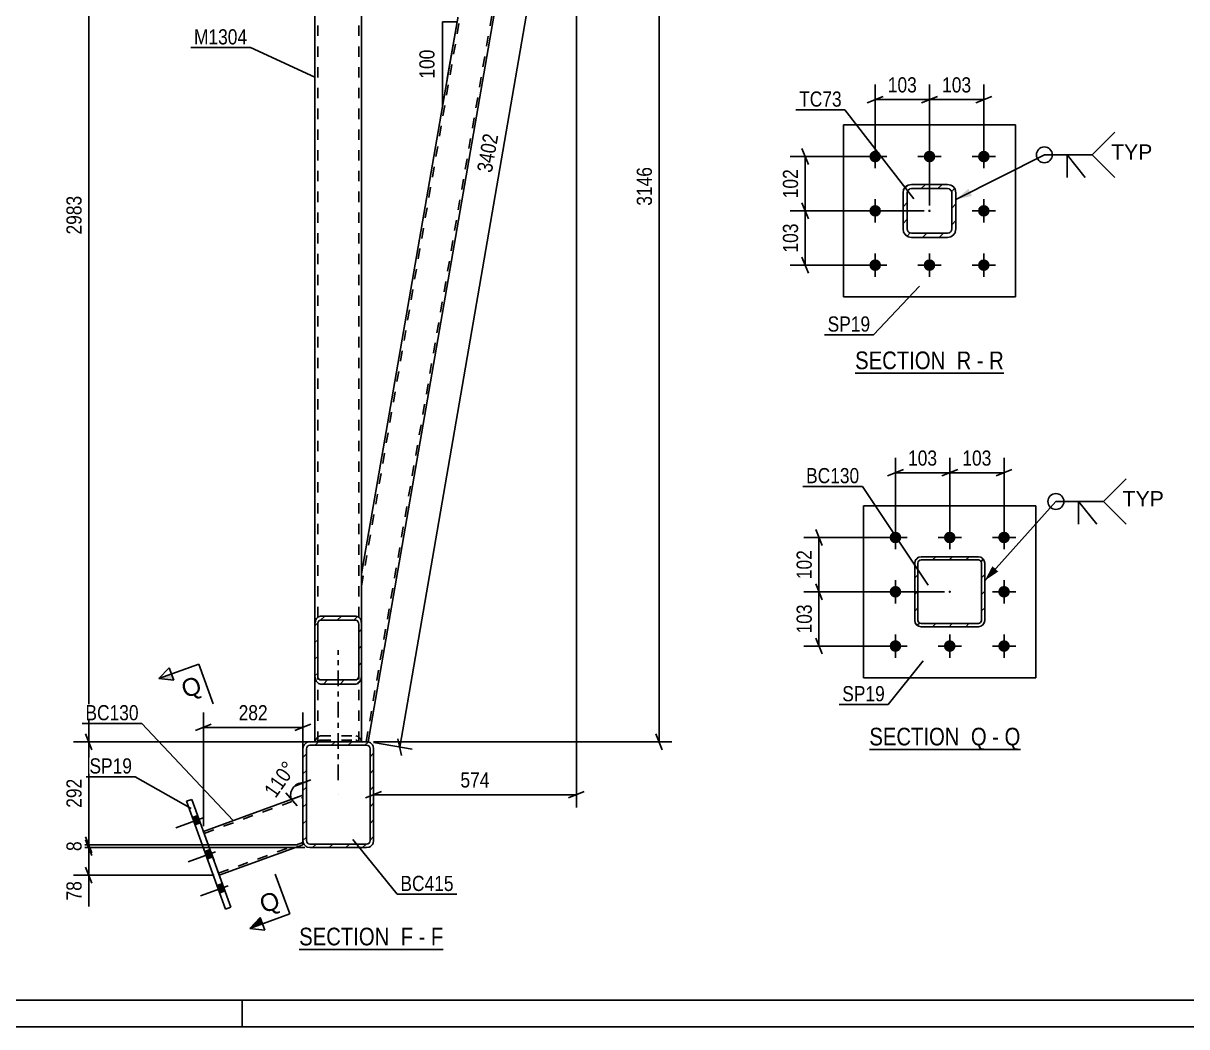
# Model space of a CAD drawing. Header units: millimetres. Extents: x -174 to 1015, y -641 to 200.
# Drawn here: x 134.1 to 353.7, y -640.9 to -451.4 of the extents above; entities that cross this region are included whole.
import ezdxf

# ---------------------------------------------------------------- set-up
doc = ezdxf.new("R2010")
doc.units = ezdxf.units.MM
doc.linetypes.add('DXK_LINE_DOT2', pattern=[3.9198, 1.9599, -1.9599])
doc.linetypes.add('DXK_LINE_DOT3', pattern=[5.9187, 2.979, -0.9799, 0.9799, -0.9799])
doc.styles.add('Arial', font='ARIAL.TTF', dxfattribs={"height": 0.2})
doc.styles.add('Arial Narrow', font='ARIALN.TTF', dxfattribs={"height": 0.2})

# ---------------------------------------------------------------- blocks, each defined once
blk = doc.blocks.new('Unknown-814735029-1163')
at = {"color": 5, "linetype": 'Continuous'}
for p, q in [((-168.61, -635.88), (1010.39, -635.88)), ((175.39, -640.88), (175.39, -635.88)), ((-173.61, -640.88), (1015.39, -640.88))]:
    blk.add_line(p, q, dxfattribs=at)
blk = doc.blocks.new('Unknown-814735029-25 - 27645')
at = {"color": 6, "linetype": 'Continuous'}
blk.add_line((186.17, -626.27), (213.38, -626.27), dxfattribs=at)
at = {"color": 0, "linetype": 'Continuous'}
blk.add_wipeout([(204.28, -625.52), (204.28, -622.02), (186.17, -622.02), (186.17, -625.52)], dxfattribs=at)
at = {"color": 7, "linetype": 'Continuous', "style": 'Arial Narrow'}
blk.add_text('SECTION ', height=3.34, dxfattribs=at).set_placement((186.17, -625.52))
at = {"color": 0, "linetype": 'Continuous'}
blk.add_wipeout([(207.67, -625.52), (207.67, -622.02), (205.33, -622.02), (205.33, -625.52)], dxfattribs=at)
at = {"color": 7, "linetype": 'Continuous', "style": 'Arial Narrow'}
blk.add_text('F', height=3.34, dxfattribs=at).set_placement((205.33, -625.52))
at = {"color": 0, "linetype": 'Continuous'}
blk.add_wipeout([(209.99, -625.52), (209.99, -622.02), (208.72, -622.02), (208.72, -625.52)], dxfattribs=at)
at = {"color": 7, "linetype": 'Continuous', "style": 'Arial Narrow'}
blk.add_text('-', height=3.34, dxfattribs=at).set_placement((208.72, -625.52))
at = {"color": 0, "linetype": 'Continuous'}
blk.add_wipeout([(213.38, -625.52), (213.38, -622.02), (211.04, -622.02), (211.04, -625.52)], dxfattribs=at)
at = {"color": 7, "linetype": 'Continuous', "style": 'Arial Narrow'}
blk.add_text('F', height=3.34, dxfattribs=at).set_placement((211.04, -625.52))
blk = doc.blocks.new('Unknown-814735029-26 - 28865')
at = {"color": 6, "linetype": 'Continuous'}
blk.add_line((293.81, -588.51), (322.31, -588.51), dxfattribs=at)
at = {"color": 0, "linetype": 'Continuous'}
blk.add_wipeout([(311.92, -587.76), (311.92, -584.26), (293.81, -584.26), (293.81, -587.76)], dxfattribs=at)
at = {"color": 7, "linetype": 'Continuous', "style": 'Arial Narrow'}
blk.add_text('SECTION ', height=3.34, dxfattribs=at).set_placement((293.81, -587.76))
at = {"color": 0, "linetype": 'Continuous'}
blk.add_wipeout([(315.95, -587.76), (315.95, -584.26), (312.97, -584.26), (312.97, -587.76)], dxfattribs=at)
at = {"color": 7, "linetype": 'Continuous', "style": 'Arial Narrow'}
blk.add_text('Q', height=3.34, dxfattribs=at).set_placement((312.97, -587.76))
at = {"color": 0, "linetype": 'Continuous'}
blk.add_wipeout([(318.28, -587.76), (318.28, -584.26), (317, -584.26), (317, -587.76)], dxfattribs=at)
at = {"color": 7, "linetype": 'Continuous', "style": 'Arial Narrow'}
blk.add_text('-', height=3.34, dxfattribs=at).set_placement((317, -587.76))
at = {"color": 0, "linetype": 'Continuous'}
blk.add_wipeout([(322.31, -587.76), (322.31, -584.26), (319.33, -584.26), (319.33, -587.76)], dxfattribs=at)
at = {"color": 7, "linetype": 'Continuous', "style": 'Arial Narrow'}
blk.add_text('Q', height=3.34, dxfattribs=at).set_placement((319.33, -587.76))
blk = doc.blocks.new('Unknown-814735029-27 - 29122')
at = {"color": 6, "linetype": 'Continuous'}
blk.add_line((291.12, -517.46), (319.19, -517.46), dxfattribs=at)
at = {"color": 0, "linetype": 'Continuous'}
blk.add_wipeout([(309.23, -516.71), (309.23, -513.21), (291.12, -513.21), (291.12, -516.71)], dxfattribs=at)
at = {"color": 7, "linetype": 'Continuous', "style": 'Arial Narrow'}
blk.add_text('SECTION ', height=3.34, dxfattribs=at).set_placement((291.12, -516.71))
at = {"color": 0, "linetype": 'Continuous'}
blk.add_wipeout([(313.05, -516.71), (313.05, -513.21), (310.28, -513.21), (310.28, -516.71)], dxfattribs=at)
at = {"color": 7, "linetype": 'Continuous', "style": 'Arial Narrow'}
blk.add_text('R', height=3.34, dxfattribs=at).set_placement((310.28, -516.71))
at = {"color": 0, "linetype": 'Continuous'}
blk.add_wipeout([(315.37, -516.71), (315.37, -513.21), (314.1, -513.21), (314.1, -516.71)], dxfattribs=at)
at = {"color": 7, "linetype": 'Continuous', "style": 'Arial Narrow'}
blk.add_text('-', height=3.34, dxfattribs=at).set_placement((314.1, -516.71))
at = {"color": 0, "linetype": 'Continuous'}
blk.add_wipeout([(319.19, -516.71), (319.19, -513.21), (316.42, -513.21), (316.42, -516.71)], dxfattribs=at)
at = {"color": 7, "linetype": 'Continuous', "style": 'Arial Narrow'}
blk.add_text('R', height=3.34, dxfattribs=at).set_placement((316.42, -516.71))
blk = doc.blocks.new('Part-814735029-27666 - 27645')
at = {"color": 7, "linetype": 'DXK_LINE_DOT2'}
for p, q in [((189.68, -587.06), (189.68, -394.39)), ((197.41, -587.06), (197.41, -394.39)), ((189.14, -587.06), (189.14, -564.89)), ((197.94, -587.06), (197.94, -564.89)), ((189.14, -587.06), (197.94, -587.06))]:
    blk.add_line(p, q, dxfattribs=at)
at = {"color": 2, "linetype": 'Continuous'}
for p, q in [((189.14, -564.89), (189.14, -416.56)), ((197.94, -564.89), (197.94, -416.56))]:
    blk.add_line(p, q, dxfattribs=at)
blk = doc.blocks.new('Part-814735029-27650 - 27645')
at = {"linetype": 'Continuous'}
h = blk.add_hatch(dxfattribs=at)
h.set_pattern_fill('', scale=0.7, style=0, pattern_type=0)
h.set_pattern_definition([(45, (189.1444, -574.6175), (-1.57154, 1.57154), [])])
h.paths.add_polyline_path([(189.14, -564.89), (189.14, -574.62), (189.23, -575.21), (189.46, -575.72), (189.8, -576.06), (190.21, -576.17), (196.88, -576.17), (197.29, -576.06), (197.63, -575.72), (197.86, -575.21), (197.94, -574.62), (197.94, -564.89), (197.86, -564.29), (197.63, -563.79), (197.29, -563.45), (196.88, -563.33), (190.21, -563.33), (189.8, -563.45), (189.46, -563.79), (189.23, -564.29)])
h.paths.add_polyline_path([(189.83, -564.34), (190.01, -564.17), (190.21, -564.11), (196.88, -564.11), (197.08, -564.17), (197.25, -564.34), (197.37, -564.59), (197.41, -564.89), (197.41, -574.62), (197.37, -574.92), (197.25, -575.17), (197.08, -575.34), (196.88, -575.4), (190.21, -575.4), (190.01, -575.34), (189.83, -575.17), (189.72, -574.92), (189.68, -574.62), (189.68, -564.89), (189.72, -564.59)])
at = {"color": 2, "linetype": 'Continuous'}
for p, q in [((189.23, -564.29), (189.14, -564.89)), ((190.21, -563.33), (189.8, -563.45)), ((190.01, -564.17), (190.21, -564.11)), ((190.21, -563.33), (196.88, -563.33)), ((190.21, -564.11), (196.88, -564.11)), ((197.29, -563.45), (196.88, -563.33)), ((196.88, -564.11), (197.08, -564.17)), ((197.94, -564.89), (197.86, -564.29)), ((189.14, -574.62), (189.14, -564.89)), ((189.68, -564.89), (189.72, -564.59)), ((189.68, -574.62), (189.68, -564.89)), ((197.37, -564.59), (197.41, -564.89)), ((197.41, -574.62), (197.41, -564.89)), ((197.94, -574.62), (197.94, -564.89)), ((189.14, -587.06), (189.14, -574.62)), ((189.14, -574.62), (189.23, -575.21)), ((189.72, -574.92), (189.68, -574.62)), ((190.21, -575.4), (190.01, -575.34)), ((190.21, -575.4), (196.88, -575.4)), ((197.08, -575.34), (196.88, -575.4)), ((197.41, -574.62), (197.37, -574.92)), ((197.86, -575.21), (197.94, -574.62)), ((197.94, -587.06), (197.94, -574.62)), ((189.8, -576.06), (190.21, -576.17)), ((190.21, -576.17), (196.88, -576.17)), ((196.88, -576.17), (197.29, -576.06))]:
    blk.add_line(p, q, dxfattribs=at)
at = {"color": 7, "linetype": 'DXK_LINE_DOT2'}
for p, q in [((189.14, -574.62), (189.14, -564.89)), ((189.68, -587.06), (189.68, -564.89)), ((197.41, -587.06), (197.41, -564.89)), ((197.94, -574.62), (197.94, -564.89)), ((189.8, -586.08), (190.21, -585.96)), ((190.21, -585.96), (196.88, -585.96)), ((196.88, -585.96), (197.29, -586.08)), ((189.14, -587.06), (197.94, -587.06)), ((189.21, -587.06), (189.23, -586.92)), ((189.83, -586.96), (189.79, -587.06)), ((190.01, -586.79), (189.83, -586.96)), ((190.21, -586.74), (190.01, -586.79)), ((190.21, -586.74), (196.88, -586.74)), ((197.08, -586.79), (196.88, -586.74)), ((197.25, -586.96), (197.08, -586.79)), ((197.3, -587.06), (197.25, -586.96)), ((197.86, -586.92), (197.88, -587.06))]:
    blk.add_line(p, q, dxfattribs=at)
at = {"color": 7, "linetype": 'DXK_LINE_DOT3'}
blk.add_line((193.54, -594.34), (193.54, -569.75), dxfattribs=at)
at = {"color": 2, "linetype": 'Continuous'}
for centre, radius, start, end in [((190.61, -564.62), 1.42, 124.4664, 166.7051), ((190.41, -564.75), 0.709, 124.4664, 166.7051), ((196.68, -564.75), 0.709, 13.2949, 55.5336), ((196.48, -564.62), 1.42, 13.2949, 55.5336), ((190.61, -574.89), 1.42, 193.2949, 235.5336), ((190.41, -574.75), 0.709, 193.2949, 235.5336), ((196.68, -574.75), 0.709, 304.4664, 346.7051), ((196.48, -574.89), 1.42, 304.4664, 346.7051)]:
    blk.add_arc(centre, radius, start, end, dxfattribs=at)
at = {"color": 7, "linetype": 'DXK_LINE_DOT2'}
for centre, start, end in [((190.61, -587.24), 124.4664, 166.7051), ((196.48, -587.24), 13.2949, 55.5336)]:
    blk.add_arc(centre, 1.42, start, end, dxfattribs=at)
blk = doc.blocks.new('Part-814735029-27678 - 27645')
at = {"color": 7, "linetype": 'DXK_LINE_DOT2'}
for p, q in [((189.14, -587.06), (189.14, -567.02)), ((189.68, -587.06), (189.68, -567.02)), ((197.41, -587.06), (197.41, -567.02)), ((197.94, -587.06), (197.94, -567.02)), ((190.01, -586.02), (189.8, -586.08)), ((190.21, -585.96), (190.01, -586.02)), ((190.21, -585.96), (196.88, -585.96)), ((197.29, -586.08), (196.88, -585.96)), ((189.14, -587.06), (197.94, -587.06)), ((189.23, -586.92), (189.21, -587.06)), ((189.79, -587.06), (189.83, -586.96)), ((189.83, -586.96), (190.01, -586.79)), ((190.01, -586.79), (190.21, -586.74)), ((190.21, -586.74), (196.88, -586.74)), ((196.88, -586.74), (197.08, -586.79)), ((197.08, -586.79), (197.25, -586.96)), ((197.25, -586.96), (197.3, -587.06)), ((197.88, -587.06), (197.86, -586.92))]:
    blk.add_line(p, q, dxfattribs=at)
for centre, start, end in [((190.61, -587.24), 124.4664, 166.7051), ((196.48, -587.24), 13.2949, 55.5336)]:
    blk.add_arc(centre, 1.42, start, end, dxfattribs=at)
blk = doc.blocks.new('Part-814735029-27670 - 27645')
at = {"color": 2, "linetype": 'Continuous'}
for p, q in [((168.08, -603.99), (186.88, -597.15)), ((186.88, -606.52), (186.88, -605.73)), ((171.09, -612.26), (186.88, -606.52))]:
    blk.add_line(p, q, dxfattribs=at)
at = {"color": 7, "linetype": 'DXK_LINE_DOT2'}
for p, q in [((186.88, -597.22), (186.88, -597.15)), ((186.88, -605.73), (186.88, -597.15)), ((168.22, -604.37), (186.88, -597.58)), ((168.08, -603.99), (171.09, -612.26)), ((170.96, -611.89), (186.88, -606.09))]:
    blk.add_line(p, q, dxfattribs=at)
blk = doc.blocks.new('Part-814735029-27691 - 27645')
at = {"color": 2, "linetype": 'Continuous'}
for p, q in [((164.88, -598.31), (165.88, -597.95)), ((164.88, -598.31), (172.29, -618.67)), ((173.29, -618.31), (165.88, -597.95)), ((172.29, -618.67), (173.29, -618.31))]:
    blk.add_line(p, q, dxfattribs=at)
blk = doc.blocks.new('Part-814735029-27695 - 27645')
at = {"linetype": 'Continuous'}
h = blk.add_hatch(dxfattribs=at)
h.set_pattern_fill('', scale=0.7, style=0, pattern_type=0)
h.set_pattern_definition([(45, (186.8778, -605.725), (-1.57154, 1.57154), [])])
h.paths.add_polyline_path([(186.88, -588.39), (186.88, -605.73), (186.98, -606.24), (187.27, -606.67), (187.7, -606.96), (188.21, -607.06), (198.88, -607.06), (199.39, -606.96), (199.82, -606.67), (200.11, -606.24), (200.21, -605.73), (200.21, -588.39), (200.11, -587.88), (199.82, -587.45), (199.39, -587.16), (198.88, -587.06), (188.21, -587.06), (187.7, -587.16), (187.27, -587.45), (186.98, -587.88)])
h.paths.add_polyline_path([(187.74, -587.92), (187.96, -587.78), (188.21, -587.73), (198.88, -587.73), (199.13, -587.78), (199.35, -587.92), (199.49, -588.14), (199.54, -588.39), (199.54, -605.73), (199.49, -605.98), (199.35, -606.2), (199.13, -606.34), (198.88, -606.39), (188.21, -606.39), (187.96, -606.34), (187.74, -606.2), (187.6, -605.98), (187.54, -605.73), (187.54, -588.39), (187.6, -588.14)])
at = {"color": 2, "linetype": 'Continuous'}
for p, q in [((186.98, -587.88), (186.88, -588.39)), ((186.88, -605.73), (186.88, -588.39)), ((187.54, -588.39), (187.6, -588.14)), ((187.54, -605.73), (187.54, -588.39)), ((188.21, -587.06), (187.7, -587.16)), ((187.96, -587.78), (188.21, -587.73)), ((188.21, -587.06), (198.88, -587.06)), ((188.21, -587.73), (198.88, -587.73)), ((199.39, -587.16), (198.88, -587.06)), ((198.88, -587.73), (199.13, -587.78)), ((199.49, -588.14), (199.54, -588.39)), ((199.54, -605.73), (199.54, -588.39)), ((200.21, -588.39), (200.11, -587.88)), ((200.21, -605.73), (200.21, -588.39)), ((186.88, -605.73), (186.98, -606.24)), ((187.6, -605.98), (187.54, -605.73)), ((199.54, -605.73), (199.49, -605.98)), ((200.11, -606.24), (200.21, -605.73)), ((187.7, -606.96), (188.21, -607.06)), ((188.21, -606.39), (187.96, -606.34)), ((188.21, -606.39), (198.88, -606.39)), ((188.21, -607.06), (198.88, -607.06)), ((199.13, -606.34), (198.88, -606.39)), ((198.88, -607.06), (199.39, -606.96))]:
    blk.add_line(p, q, dxfattribs=at)
at = {"color": 7, "linetype": 'DXK_LINE_DOT3'}
blk.add_line((193.54, -597.06), (193.54, -597.06), dxfattribs=at)
at = {"color": 2, "linetype": 'Continuous'}
for centre, radius, start, end in [((188.21, -588.39), 1.33, 112.5, 157.5), ((188.21, -588.39), 0.667, 112.5, 157.5), ((198.88, -588.39), 0.667, 22.5, 67.5), ((198.88, -588.39), 1.33, 22.5, 67.5), ((188.21, -605.73), 0.667, 202.5, 247.5), ((198.88, -605.73), 0.667, 292.5, 337.5), ((188.21, -605.73), 1.33, 202.5, 247.5), ((198.88, -605.73), 1.33, 292.5, 337.5)]:
    blk.add_arc(centre, radius, start, end, dxfattribs=at)
blk = doc.blocks.new('Part-814735029-27772 - 27645')
at = {"color": 7, "linetype": 'DXK_LINE_DOT2'}
for p, q in [((198.81, -587.06), (237.46, -363.74)), ((197.94, -557.67), (231.11, -366.06)), ((197.94, -555.33), (197.94, -560.02)), ((197.94, -587.06), (197.94, -564.89)), ((198.98, -587.06), (197.94, -587.06))]:
    blk.add_line(p, q, dxfattribs=at)
at = {"color": 2, "linetype": 'Continuous'}
for p, q in [((199.22, -587.06), (237.89, -363.58)), ((197.94, -555.33), (230.67, -366.21)), ((197.94, -564.89), (197.94, -560.02)), ((199.16, -587.06), (198.88, -587.06)), ((199.22, -587.06), (199.16, -587.06))]:
    blk.add_line(p, q, dxfattribs=at)
blk = doc.blocks.new('Bolt-814735029-27804 - 27645')
at = {"linetype": 'Continuous'}
for points in [[(167.5, -602.4), (167, -601.02), (166, -601.38), (166.5, -602.76)], [(167.5, -602.4), (167, -601.02), (166, -601.38), (166.5, -602.76)], [(167.5, -602.4), (167, -601.02), (166, -601.38), (166.5, -602.76)], [(169.84, -608.82), (169.34, -607.44), (168.34, -607.8), (168.84, -609.18)], [(169.84, -608.82), (169.34, -607.44), (168.34, -607.8), (168.84, -609.18)], [(172.18, -615.24), (171.67, -613.86), (170.67, -614.22), (171.17, -615.6)], [(172.18, -615.24), (171.67, -613.86), (170.67, -614.22), (171.17, -615.6)], [(172.18, -615.24), (171.67, -613.86), (170.67, -614.22), (171.17, -615.6)]]:
    blk.add_hatch(color=1, dxfattribs=at).paths.add_polyline_path(points)
at = {"color": 1, "linetype": 'Continuous'}
for p, q in [((168.07, -601.41), (162.87, -603.3)), ((168.07, -601.41), (162.87, -603.3)), ((168.07, -601.41), (162.87, -603.3)), ((167, -601.02), (166, -601.38)), ((167, -601.02), (166, -601.38)), ((167, -601.02), (166, -601.38)), ((167.5, -602.4), (166.5, -602.76)), ((167.5, -602.4), (166.5, -602.76)), ((167.5, -602.4), (166.5, -602.76)), ((170.4, -607.83), (165.2, -609.72)), ((170.4, -607.83), (165.2, -609.72)), ((169.34, -607.44), (168.34, -607.8)), ((169.34, -607.44), (168.34, -607.8)), ((169.84, -608.82), (168.84, -609.18)), ((169.84, -608.82), (168.84, -609.18)), ((172.74, -614.25), (167.54, -616.15)), ((172.74, -614.25), (167.54, -616.15)), ((172.74, -614.25), (167.54, -616.15)), ((171.67, -613.86), (170.67, -614.22)), ((171.67, -613.86), (170.67, -614.22)), ((171.67, -613.86), (170.67, -614.22)), ((172.18, -615.24), (171.17, -615.6)), ((172.18, -615.24), (171.17, -615.6)), ((172.18, -615.24), (171.17, -615.6))]:
    blk.add_line(p, q, dxfattribs=at)
blk = doc.blocks.new('Part-814735029-28890 - 28865')
at = {"linetype": 'Continuous'}
h = blk.add_hatch(dxfattribs=at)
h.set_pattern_fill('', scale=0.7, style=0, pattern_type=0)
h.set_pattern_definition([(45, (303.1185, -552.2319), (-1.57154, 1.57154), [])])
h.paths.add_polyline_path([(303.58, -552.14), (303.12, -552.23), (302.73, -552.49), (302.47, -552.88), (302.38, -553.34), (302.38, -564.14), (302.47, -564.6), (302.73, -564.99), (303.12, -565.25), (303.58, -565.34), (314.38, -565.34), (314.84, -565.25), (315.23, -564.99), (315.49, -564.6), (315.58, -564.14), (315.58, -553.34), (315.49, -552.88), (315.23, -552.49), (314.84, -552.23), (314.38, -552.14)])
h.paths.add_polyline_path([(314.38, -552.74), (314.61, -552.79), (314.8, -552.92), (314.93, -553.11), (314.98, -553.34), (314.98, -564.14), (314.93, -564.37), (314.8, -564.56), (314.61, -564.69), (314.38, -564.74), (303.58, -564.74), (303.35, -564.69), (303.15, -564.56), (303.02, -564.37), (302.98, -564.14), (302.98, -553.34), (303.02, -553.11), (303.15, -552.92), (303.35, -552.79), (303.58, -552.74)])
blk.add_hatch(color=30, dxfattribs=at).paths.add_polyline_path([(308.98, -558.84, -1), (308.98, -558.64, -1)])
at = {"color": 7, "linetype": 'DXK_LINE_DOT2'}
for p, q in [((302.38, -553.34), (302.47, -552.88)), ((302.38, -564.14), (302.38, -553.34)), ((303.02, -553.11), (302.98, -553.34)), ((302.98, -553.34), (302.98, -564.14)), ((303.15, -552.92), (303.02, -553.11)), ((303.12, -552.23), (303.58, -552.14)), ((303.35, -552.79), (303.15, -552.92)), ((303.58, -552.74), (303.35, -552.79)), ((303.58, -552.14), (314.38, -552.14)), ((303.58, -552.74), (314.38, -552.74)), ((314.38, -552.14), (314.84, -552.23)), ((314.61, -552.79), (314.38, -552.74)), ((314.8, -552.92), (314.61, -552.79)), ((314.93, -553.11), (314.8, -552.92)), ((314.98, -553.34), (314.93, -553.11)), ((314.98, -564.14), (314.98, -553.34)), ((315.49, -552.88), (315.58, -553.34)), ((315.58, -564.14), (315.58, -553.34)), ((302.47, -564.6), (302.38, -564.14)), ((302.98, -564.14), (303.02, -564.37)), ((303.02, -564.37), (303.15, -564.56)), ((314.8, -564.56), (314.93, -564.37)), ((314.93, -564.37), (314.98, -564.14)), ((315.58, -564.14), (315.49, -564.6)), ((303.58, -565.34), (303.12, -565.25)), ((303.15, -564.56), (303.35, -564.69)), ((303.35, -564.69), (303.58, -564.74)), ((303.58, -564.74), (314.38, -564.74)), ((303.58, -565.34), (314.38, -565.34)), ((314.38, -564.74), (314.61, -564.69)), ((314.84, -565.25), (314.38, -565.34)), ((314.61, -564.69), (314.8, -564.56))]:
    blk.add_line(p, q, dxfattribs=at)
at = {"color": 2, "linetype": 'Continuous'}
for p, q in [((302.47, -552.88), (302.38, -553.34)), ((302.38, -564.14), (302.38, -553.34)), ((302.98, -553.34), (303.02, -553.11)), ((302.98, -564.14), (302.98, -553.34)), ((303.02, -553.11), (303.15, -552.92)), ((303.58, -552.14), (303.12, -552.23)), ((303.15, -552.92), (303.35, -552.79)), ((303.35, -552.79), (303.58, -552.74)), ((303.58, -552.14), (314.38, -552.14)), ((303.58, -552.74), (314.38, -552.74)), ((314.84, -552.23), (314.38, -552.14)), ((314.38, -552.74), (314.61, -552.79)), ((314.61, -552.79), (314.8, -552.92)), ((314.8, -552.92), (314.93, -553.11)), ((314.93, -553.11), (314.98, -553.34)), ((314.98, -564.14), (314.98, -553.34)), ((315.58, -553.34), (315.49, -552.88)), ((315.58, -564.14), (315.58, -553.34)), ((302.38, -564.14), (302.47, -564.6)), ((303.02, -564.37), (302.98, -564.14)), ((303.15, -564.56), (303.02, -564.37)), ((314.93, -564.37), (314.8, -564.56)), ((314.98, -564.14), (314.93, -564.37)), ((315.49, -564.6), (315.58, -564.14)), ((303.12, -565.25), (303.58, -565.34)), ((303.35, -564.69), (303.15, -564.56)), ((303.58, -564.74), (303.35, -564.69)), ((303.58, -564.74), (314.38, -564.74)), ((303.58, -565.34), (314.38, -565.34)), ((314.61, -564.69), (314.38, -564.74)), ((314.38, -565.34), (314.84, -565.25)), ((314.8, -564.56), (314.61, -564.69))]:
    blk.add_line(p, q, dxfattribs=at)
at = {"color": 7, "linetype": 'DXK_LINE_DOT3'}
blk.add_line((308.98, -558.74), (308.98, -558.74), dxfattribs=at)
at = {"color": 30, "linetype": 'DXK_LINE_DOT3'}
blk.add_line((308.98, -558.74), (308.98, -558.74), dxfattribs=at)
at = {"color": 30, "linetype": 'Continuous'}
blk.add_circle((308.98, -558.74), 0.1, dxfattribs=at)
at = {"color": 7, "linetype": 'DXK_LINE_DOT2'}
for centre, start, end in [((303.58, -553.34), 112.5, 157.5), ((314.38, -553.34), 22.5, 67.5), ((303.58, -564.14), 202.5, 247.5), ((314.38, -564.14), 292.5, 337.5)]:
    blk.add_arc(centre, 1.2, start, end, dxfattribs=at)
at = {"color": 2, "linetype": 'Continuous'}
for centre, start, end in [((303.58, -553.34), 112.5, 157.5), ((314.38, -553.34), 22.5, 67.5), ((303.58, -564.14), 202.5, 247.5), ((314.38, -564.14), 292.5, 337.5)]:
    blk.add_arc(centre, 1.2, start, end, dxfattribs=at)
blk = doc.blocks.new('Part-814735029-28911 - 28865')
at = {"color": 2, "linetype": 'Continuous'}
for p, q in [((292.73, -574.99), (292.73, -542.49)), ((292.73, -542.49), (325.23, -542.49)), ((325.23, -542.49), (325.23, -574.99)), ((325.23, -574.99), (292.73, -574.99))]:
    blk.add_line(p, q, dxfattribs=at)
blk = doc.blocks.new('Bolt-814735029-29024 - 28865')
at = {"linetype": 'Continuous'}
for points in [[(298.73, -547.39, -1), (298.73, -549.59, -1)], [(308.98, -547.39, -1), (308.98, -549.59, -1)], [(319.23, -547.39, -1), (319.23, -549.59, -1)], [(298.73, -557.64, -1), (298.73, -559.84, -1)], [(319.23, -557.64, -1), (319.23, -559.84, -1)], [(298.73, -567.89, -1), (298.73, -570.09, -1)], [(308.98, -567.89, -1), (308.98, -570.09, -1)], [(319.23, -567.89, -1), (319.23, -570.09, -1)]]:
    blk.add_hatch(color=1, dxfattribs=at).paths.add_polyline_path(points)
at = {"color": 1, "linetype": 'Continuous'}
for p, q in [((298.73, -550.69), (298.73, -546.29)), ((308.98, -550.69), (308.98, -546.29)), ((319.23, -550.69), (319.23, -546.29)), ((296.53, -548.49), (300.93, -548.49)), ((306.78, -548.49), (311.18, -548.49)), ((317.03, -548.49), (321.43, -548.49)), ((298.73, -560.94), (298.73, -556.54)), ((319.23, -560.94), (319.23, -556.54)), ((296.53, -558.74), (300.93, -558.74)), ((317.03, -558.74), (321.43, -558.74)), ((298.73, -571.19), (298.73, -566.79)), ((308.98, -571.19), (308.98, -566.79)), ((319.23, -571.19), (319.23, -566.79)), ((296.53, -568.99), (300.93, -568.99)), ((306.78, -568.99), (311.18, -568.99)), ((317.03, -568.99), (321.43, -568.99))]:
    blk.add_line(p, q, dxfattribs=at)
blk = doc.blocks.new('Part-814735029-29146 - 29122')
at = {"linetype": 'Continuous'}
h = blk.add_hatch(dxfattribs=at)
h.set_pattern_fill('', scale=0.7, style=0, pattern_type=0)
h.set_pattern_definition([(45, (301.1429, -481.93), (-1.57154, 1.57154), [])])
h.paths.add_polyline_path([(301.76, -481.81), (301.14, -481.93), (300.62, -482.28), (300.28, -482.8), (300.16, -483.41), (300.16, -490.21), (300.28, -490.82), (300.62, -491.34), (301.14, -491.69), (301.76, -491.81), (308.56, -491.81), (309.17, -491.69), (309.69, -491.34), (310.03, -490.82), (310.16, -490.21), (310.16, -483.41), (310.03, -482.8), (309.69, -482.28), (309.17, -481.93), (308.56, -481.81)])
h.paths.add_polyline_path([(308.56, -482.61), (308.86, -482.67), (309.12, -482.84), (309.29, -483.1), (309.36, -483.41), (309.36, -490.21), (309.29, -490.51), (309.12, -490.77), (308.86, -490.95), (308.56, -491.01), (301.76, -491.01), (301.45, -490.95), (301.19, -490.77), (301.02, -490.51), (300.96, -490.21), (300.96, -483.41), (301.02, -483.1), (301.19, -482.84), (301.45, -482.67), (301.76, -482.61)])
blk.add_hatch(color=30, dxfattribs=at).paths.add_polyline_path([(305.16, -486.91, -1), (305.16, -486.71, -1)])
at = {"color": 7, "linetype": 'DXK_LINE_DOT2'}
for p, q in [((300.16, -483.41), (300.28, -482.8)), ((301.02, -483.1), (300.96, -483.41)), ((301.14, -481.93), (301.76, -481.81)), ((301.76, -482.61), (301.45, -482.67)), ((301.76, -481.81), (308.56, -481.81)), ((301.76, -482.61), (308.56, -482.61)), ((308.56, -481.81), (309.17, -481.93)), ((308.86, -482.67), (308.56, -482.61)), ((309.36, -483.41), (309.29, -483.1)), ((310.03, -482.8), (310.16, -483.41)), ((300.16, -490.21), (300.16, -483.41)), ((300.96, -490.21), (300.96, -483.41)), ((309.36, -490.21), (309.36, -483.41)), ((310.16, -490.21), (310.16, -483.41)), ((300.28, -490.82), (300.16, -490.21)), ((300.96, -490.21), (301.02, -490.51)), ((301.76, -491.81), (301.14, -491.69)), ((301.45, -490.95), (301.76, -491.01)), ((301.76, -491.01), (308.56, -491.01)), ((301.76, -491.81), (308.56, -491.81)), ((308.56, -491.01), (308.86, -490.95)), ((309.17, -491.69), (308.56, -491.81)), ((309.29, -490.51), (309.36, -490.21)), ((310.16, -490.21), (310.03, -490.82))]:
    blk.add_line(p, q, dxfattribs=at)
at = {"color": 2, "linetype": 'Continuous'}
for p, q in [((300.28, -482.8), (300.16, -483.41)), ((300.96, -483.41), (301.02, -483.1)), ((301.76, -481.81), (301.14, -481.93)), ((301.45, -482.67), (301.76, -482.61)), ((301.76, -481.81), (308.56, -481.81)), ((301.76, -482.61), (308.56, -482.61)), ((309.17, -481.93), (308.56, -481.81)), ((308.56, -482.61), (308.86, -482.67)), ((309.29, -483.1), (309.36, -483.41)), ((310.16, -483.41), (310.03, -482.8)), ((300.16, -490.21), (300.16, -483.41)), ((300.96, -490.21), (300.96, -483.41)), ((309.36, -490.21), (309.36, -483.41)), ((310.16, -490.21), (310.16, -483.41)), ((300.16, -490.21), (300.28, -490.82)), ((301.02, -490.51), (300.96, -490.21)), ((301.14, -491.69), (301.76, -491.81)), ((301.76, -491.01), (301.45, -490.95)), ((301.76, -491.01), (308.56, -491.01)), ((301.76, -491.81), (308.56, -491.81)), ((308.86, -490.95), (308.56, -491.01)), ((308.56, -491.81), (309.17, -491.69)), ((309.36, -490.21), (309.29, -490.51)), ((310.03, -490.82), (310.16, -490.21))]:
    blk.add_line(p, q, dxfattribs=at)
at = {"color": 7, "linetype": 'DXK_LINE_DOT3'}
blk.add_line((305.16, -486.81), (305.16, -486.81), dxfattribs=at)
at = {"color": 30, "linetype": 'DXK_LINE_DOT3'}
blk.add_line((305.16, -486.81), (305.16, -486.81), dxfattribs=at)
at = {"color": 30, "linetype": 'Continuous'}
blk.add_circle((305.16, -486.81), 0.1, dxfattribs=at)
at = {"color": 7, "linetype": 'DXK_LINE_DOT2'}
for centre, radius, start, end in [((301.76, -483.41), 1.6, 112.5, 157.5), ((301.76, -483.41), 0.8, 112.5, 157.5), ((308.56, -483.41), 0.8, 22.5, 67.5), ((308.56, -483.41), 1.6, 22.5, 67.5), ((301.76, -490.21), 1.6, 202.5, 247.5), ((301.76, -490.21), 0.8, 202.5, 247.5), ((308.56, -490.21), 0.8, 292.5, 337.5), ((308.56, -490.21), 1.6, 292.5, 337.5)]:
    blk.add_arc(centre, radius, start, end, dxfattribs=at)
at = {"color": 2, "linetype": 'Continuous'}
for centre, radius, start, end in [((301.76, -483.41), 1.6, 112.5, 157.5), ((301.76, -483.41), 0.8, 112.5, 157.5), ((308.56, -483.41), 0.8, 22.5, 67.5), ((308.56, -483.41), 1.6, 22.5, 67.5), ((301.76, -490.21), 1.6, 202.5, 247.5), ((301.76, -490.21), 0.8, 202.5, 247.5), ((308.56, -490.21), 0.8, 292.5, 337.5), ((308.56, -490.21), 1.6, 292.5, 337.5)]:
    blk.add_arc(centre, radius, start, end, dxfattribs=at)
blk = doc.blocks.new('Part-814735029-29167 - 29122')
at = {"color": 2, "linetype": 'Continuous'}
for p, q in [((288.91, -503.06), (288.91, -470.56)), ((288.91, -470.56), (321.41, -470.56)), ((321.41, -503.06), (321.41, -470.56)), ((288.91, -503.06), (321.41, -503.06))]:
    blk.add_line(p, q, dxfattribs=at)
blk = doc.blocks.new('Bolt-814735029-29280 - 29122')
at = {"linetype": 'Continuous'}
for points in [[(294.91, -475.46, -1), (294.91, -477.66, -1)], [(305.16, -475.46, -1), (305.16, -477.66, -1)], [(315.41, -475.46, -1), (315.41, -477.66, -1)], [(294.91, -485.71, -1), (294.91, -487.91, -1)], [(315.41, -485.71, -1), (315.41, -487.91, -1)], [(294.91, -495.96, -1), (294.91, -498.16, -1)], [(305.16, -495.96, -1), (305.16, -498.16, -1)], [(315.41, -495.96, -1), (315.41, -498.16, -1)]]:
    blk.add_hatch(color=1, dxfattribs=at).paths.add_polyline_path(points)
at = {"color": 1, "linetype": 'Continuous'}
for p, q in [((294.91, -478.76), (294.91, -474.36)), ((305.16, -478.76), (305.16, -474.36)), ((315.41, -478.76), (315.41, -474.36)), ((292.71, -476.56), (297.11, -476.56)), ((302.96, -476.56), (307.36, -476.56)), ((313.21, -476.56), (317.61, -476.56)), ((294.91, -489.01), (294.91, -484.61)), ((315.41, -489.01), (315.41, -484.61)), ((292.71, -486.81), (297.11, -486.81)), ((313.21, -486.81), (317.61, -486.81)), ((294.91, -499.26), (294.91, -494.86)), ((305.16, -499.26), (305.16, -494.86)), ((315.41, -499.26), (315.41, -494.86)), ((292.71, -497.06), (297.11, -497.06)), ((302.96, -497.06), (307.36, -497.06)), ((313.21, -497.06), (317.61, -497.06))]:
    blk.add_line(p, q, dxfattribs=at)
blk = doc.blocks.new('StraightDimension-814735029-28682 - 27645')
at = {"color": 7, "linetype": 'Continuous'}
for p, q in [((168.08, -602.99), (168.08, -581.51)), ((186.88, -596.06), (186.88, -581.51)), ((169.58, -583.76), (166.58, -584.96)), ((185.38, -584.96), (188.38, -583.76)), ((168.08, -584.36), (186.88, -584.36))]:
    blk.add_line(p, q, dxfattribs=at)
at = {"color": 0}
blk.add_wipeout([(180.82, -583.61), (180.82, -579.41), (174.14, -579.41), (174.14, -583.61)], dxfattribs=at)
at = {"color": 3, "style": 'Arial Narrow'}
blk.add_text('282', height=2.863, dxfattribs=at).set_placement((174.74, -583.01))
blk = doc.blocks.new('StraightDimension-814735029-28427 - 27645')
at = {"color": 7, "linetype": 'Continuous'}
for p, q in [((145.84, -605.56), (147.04, -608.56)), ((187.21, -607.06), (143.59, -607.06)), ((146.44, -612.26), (146.44, -607.06)), ((170.09, -612.26), (143.59, -612.26)), ((147.04, -613.76), (145.84, -610.76))]:
    blk.add_line(p, q, dxfattribs=at)
at = {"color": 0}
blk.add_wipeout([(145.69, -612.79), (141.49, -612.79), (141.49, -617.64), (145.69, -617.64)], dxfattribs=at)
at = {"color": 7, "linetype": 'Continuous'}
blk.add_line((146.44, -612.26), (146.44, -618.17), dxfattribs=at)
blk.add_line((146.44, -612.26), (146.44, -618.17), dxfattribs=at)
at = {"color": 3, "style": 'Arial Narrow'}
blk.add_text('78', height=2.863, rotation=90.0002, dxfattribs=at).set_placement((145.09, -617.04))
blk = doc.blocks.new('AngleDimension-814735029-28851 - 27645')
at = {"color": 7, "linetype": 'Continuous'}
for p, q in [((188.38, -594.23), (185.38, -595.43)), ((186.88, -596.15), (186.88, -594.83)), ((186.88, -594.83), (186.88, -597.15)), ((185.77, -599.15), (183.62, -596.74)), ((184.69, -597.95), (186.88, -597.15))]:
    blk.add_line(p, q, dxfattribs=at)
blk.add_arc((186.88, -597.15), 2.33, 90, 200, dxfattribs=at)
at = {"color": 0}
blk.add_wipeout([(186.61, -591.91), (183.17, -589.5), (178.42, -596.29), (181.86, -598.7)], dxfattribs=at)
at = {"color": 3, "style": 'Arial Narrow'}
blk.add_text('110°', height=2.863, rotation=54.9982, dxfattribs=at).set_placement((181.71, -597.86))
blk = doc.blocks.new('StraightDimension-814735029-28425 - 27645')
at = {"color": 7, "linetype": 'Continuous'}
for p, q in [((147.04, -588.56), (145.84, -585.56)), ((188.14, -587.06), (143.59, -587.06)), ((146.44, -606.52), (146.44, -587.06)), ((145.84, -605.02), (147.04, -608.02)), ((185.88, -606.52), (143.59, -606.52))]:
    blk.add_line(p, q, dxfattribs=at)
at = {"color": 0}
blk.add_wipeout([(145.69, -593.45), (141.49, -593.45), (141.49, -600.13), (145.69, -600.13)], dxfattribs=at)
at = {"color": 3, "style": 'Arial Narrow'}
blk.add_text('292', height=2.863, rotation=90.0002, dxfattribs=at).set_placement((145.09, -599.53))
blk = doc.blocks.new('StraightDimension-814735029-28524 - 27645')
at = {"color": 7, "linetype": 'Continuous'}
for p, q in [((254.11, -587.06), (254.11, -377.3)), ((253.51, -585.56), (254.71, -588.56)), ((200.22, -587.06), (256.51, -587.06))]:
    blk.add_line(p, q, dxfattribs=at)
at = {"color": 0}
blk.add_wipeout([(253.36, -477.92), (249.16, -477.92), (249.16, -486.44), (253.36, -486.44)], dxfattribs=at)
at = {"color": 3, "style": 'Arial Narrow'}
blk.add_text('3146', height=2.863, rotation=90.0002, dxfattribs=at).set_placement((252.76, -485.84))
blk = doc.blocks.new('StraightDimension-814735029-28424 - 27645')
at = {"color": 7, "linetype": 'Continuous'}
for p, q in [((146.44, -587.06), (146.44, -388.16)), ((145.84, -585.56), (147.04, -588.56)), ((188.14, -587.06), (143.59, -587.06))]:
    blk.add_line(p, q, dxfattribs=at)
at = {"color": 0}
blk.add_wipeout([(145.69, -483.35), (141.49, -483.35), (141.49, -491.87), (145.69, -491.87)], dxfattribs=at)
at = {"color": 3, "style": 'Arial Narrow'}
blk.add_text('2983', height=2.863, rotation=90.0002, dxfattribs=at).set_placement((145.09, -491.27))
blk = doc.blocks.new('StraightDimension-814735029-28426 - 27645')
at = {"color": 7, "linetype": 'Continuous'}
for p, q in [((145.84, -605.02), (147.04, -608.02)), ((147.04, -608.56), (145.84, -605.56)), ((185.88, -606.52), (143.59, -606.52)), ((187.21, -607.06), (143.59, -607.06)), ((146.44, -607.06), (146.44, -606.52))]:
    blk.add_line(p, q, dxfattribs=at)
at = {"color": 0}
blk.add_wipeout([(145.69, -605.27), (141.49, -605.27), (141.49, -608.3), (145.69, -608.3)], dxfattribs=at)
at = {"color": 3, "style": 'Arial Narrow'}
blk.add_text('8', height=2.86, rotation=90.0002, dxfattribs=at).set_placement((145.09, -607.7))
blk = doc.blocks.new('StraightDimension-814735029-28799 - 27645')
at = {"color": 7, "linetype": 'Continuous'}
for p, q in [((205.14, -588.08), (243.82, -364.61)), ((200.2, -587.23), (207.51, -588.49)), ((204.81, -586.5), (205.48, -589.66))]:
    blk.add_line(p, q, dxfattribs=at)
at = {"color": 0}
blk.add_wipeout([(224.47, -472.02), (220.33, -471.31), (218.88, -479.7), (223.01, -480.41)], dxfattribs=at)
at = {"color": 3, "style": 'Arial Narrow'}
blk.add_text('3402', height=2.863, rotation=80.1797, dxfattribs=at).set_placement((222.53, -479.72))
blk = doc.blocks.new('AngleDimension-814735029-28654 - 27645')
at = {"color": 7, "linetype": 'Continuous'}
for p, q in [((213.22, -451.12), (215.98, -451.12)), ((213.22, -467.08), (215.98, -451.12)), ((213.22, -467.08), (213.22, -451.12)), ((214.13, -461.8), (215.98, -451.12))]:
    blk.add_line(p, q, dxfattribs=at)
at = {"color": 0}
for points in [[(217.03, -450.22), (217.03, -446.02), (212.17, -446.02), (212.17, -450.22)], [(212.32, -455.76), (208.12, -455.76), (208.12, -462.44), (212.32, -462.44)]]:
    blk.add_wipeout(points, dxfattribs=at)
at = {"color": 3, "style": 'Arial Narrow'}
blk.add_text('17', height=2.863, dxfattribs=at).set_placement((212.77, -449.62))
blk.add_text('100', height=2.863, rotation=90.0002, dxfattribs=at).set_placement((211.72, -461.84))
blk = doc.blocks.new('StraightDimension-814735029-30642 - 27645')
at = {"color": 7, "linetype": 'Continuous'}
for p, q in [((238.49, -364.37), (238.49, -599.46)), ((200.21, -589.39), (200.21, -599.46)), ((201.71, -596.46), (198.71, -597.66)), ((200.21, -597.06), (238.49, -597.06)), ((236.99, -597.66), (239.99, -596.46))]:
    blk.add_line(p, q, dxfattribs=at)
at = {"color": 0}
blk.add_wipeout([(222.69, -596.31), (222.69, -592.11), (216.01, -592.11), (216.01, -596.31)], dxfattribs=at)
at = {"color": 3, "style": 'Arial Narrow'}
blk.add_text('574', height=2.863, dxfattribs=at).set_placement((216.61, -595.71))
blk = doc.blocks.new('StraightDimension-814735029-29392 - 28865')
at = {"color": 7, "linetype": 'Continuous'}
for p, q in [((283.68, -557.24), (284.88, -560.24)), ((307.98, -558.74), (281.43, -558.74)), ((284.28, -568.99), (284.28, -558.74)), ((284.88, -570.49), (283.68, -567.49)), ((297.73, -568.99), (281.43, -568.99))]:
    blk.add_line(p, q, dxfattribs=at)
at = {"color": 0}
blk.add_wipeout([(283.53, -560.52), (279.33, -560.52), (279.33, -567.21), (283.53, -567.21)], dxfattribs=at)
at = {"color": 3, "style": 'Arial Narrow'}
blk.add_text('103', height=2.863, rotation=90.0002, dxfattribs=at).set_placement((282.93, -566.61))
blk = doc.blocks.new('StraightDimension-814735029-29391 - 28865')
at = {"color": 7, "linetype": 'Continuous'}
for p, q in [((297.73, -548.49), (281.43, -548.49)), ((283.68, -546.99), (284.88, -549.99)), ((284.28, -558.74), (284.28, -548.49)), ((284.88, -560.24), (283.68, -557.24)), ((307.98, -558.74), (281.43, -558.74))]:
    blk.add_line(p, q, dxfattribs=at)
at = {"color": 0}
blk.add_wipeout([(283.53, -550.27), (279.33, -550.27), (279.33, -556.96), (283.53, -556.96)], dxfattribs=at)
at = {"color": 3, "style": 'Arial Narrow'}
blk.add_text('102', height=2.863, rotation=90.0002, dxfattribs=at).set_placement((282.93, -556.36))
blk = doc.blocks.new('StraightDimension-814735029-29410 - 28865')
at = {"color": 7, "linetype": 'Continuous'}
for p, q in [((308.98, -547.49), (308.98, -533.42)), ((319.23, -547.49), (319.23, -533.42)), ((307.48, -536.87), (310.48, -535.67)), ((320.73, -535.67), (317.73, -536.87)), ((308.98, -536.27), (319.23, -536.27))]:
    blk.add_line(p, q, dxfattribs=at)
at = {"color": 0}
blk.add_wipeout([(317.44, -535.52), (317.44, -531.32), (310.76, -531.32), (310.76, -535.52)], dxfattribs=at)
at = {"color": 3, "style": 'Arial Narrow'}
blk.add_text('103', height=2.863, dxfattribs=at).set_placement((311.36, -534.92))
blk = doc.blocks.new('StraightDimension-814735029-29411 - 28865')
at = {"color": 7, "linetype": 'Continuous'}
for p, q in [((298.73, -547.49), (298.73, -533.42)), ((308.98, -547.49), (308.98, -533.42)), ((297.23, -536.87), (300.23, -535.67)), ((310.48, -535.67), (307.48, -536.87)), ((298.73, -536.27), (308.98, -536.27))]:
    blk.add_line(p, q, dxfattribs=at)
at = {"color": 0}
blk.add_wipeout([(307.19, -535.52), (307.19, -531.32), (300.51, -531.32), (300.51, -535.52)], dxfattribs=at)
at = {"color": 3, "style": 'Arial Narrow'}
blk.add_text('103', height=2.863, dxfattribs=at).set_placement((301.11, -534.92))
blk = doc.blocks.new('StraightDimension-814735029-29495 - 29122')
at = {"color": 7, "linetype": 'Continuous'}
for p, q in [((305.16, -485.81), (305.16, -462.95)), ((315.41, -475.56), (315.41, -462.95)), ((303.66, -466.4), (306.66, -465.2)), ((316.91, -465.2), (313.91, -466.4)), ((305.16, -465.8), (315.41, -465.8))]:
    blk.add_line(p, q, dxfattribs=at)
at = {"color": 0}
blk.add_wipeout([(313.62, -465.05), (313.62, -460.85), (306.94, -460.85), (306.94, -465.05)], dxfattribs=at)
at = {"color": 3, "style": 'Arial Narrow'}
blk.add_text('103', height=2.863, dxfattribs=at).set_placement((307.54, -464.45))
blk = doc.blocks.new('StraightDimension-814735029-29496 - 29122')
at = {"color": 7, "linetype": 'Continuous'}
for p, q in [((294.91, -475.56), (294.91, -462.95)), ((305.16, -485.81), (305.16, -462.95)), ((293.41, -466.4), (296.41, -465.2)), ((306.66, -465.2), (303.66, -466.4)), ((294.91, -465.8), (305.16, -465.8))]:
    blk.add_line(p, q, dxfattribs=at)
at = {"color": 0}
blk.add_wipeout([(303.37, -465.05), (303.37, -460.85), (296.69, -460.85), (296.69, -465.05)], dxfattribs=at)
at = {"color": 3, "style": 'Arial Narrow'}
blk.add_text('103', height=2.863, dxfattribs=at).set_placement((297.29, -464.45))
blk = doc.blocks.new('StraightDimension-814735029-29514 - 29122')
at = {"color": 7, "linetype": 'Continuous'}
for p, q in [((293.91, -476.56), (278.84, -476.56)), ((281.09, -475.06), (282.29, -478.06)), ((281.69, -486.81), (281.69, -476.56)), ((282.29, -488.31), (281.09, -485.31)), ((304.16, -486.81), (278.84, -486.81))]:
    blk.add_line(p, q, dxfattribs=at)
at = {"color": 0}
blk.add_wipeout([(280.94, -478.34), (276.74, -478.34), (276.74, -485.03), (280.94, -485.03)], dxfattribs=at)
at = {"color": 3, "style": 'Arial Narrow'}
blk.add_text('102', height=2.863, rotation=90.0002, dxfattribs=at).set_placement((280.34, -484.43))
blk = doc.blocks.new('StraightDimension-814735029-29515 - 29122')
at = {"color": 7, "linetype": 'Continuous'}
for p, q in [((281.09, -485.31), (282.29, -488.31)), ((304.16, -486.81), (278.84, -486.81)), ((281.69, -497.06), (281.69, -486.81)), ((282.29, -498.56), (281.09, -495.56)), ((293.91, -497.06), (278.84, -497.06))]:
    blk.add_line(p, q, dxfattribs=at)
at = {"color": 0}
blk.add_wipeout([(280.94, -488.59), (276.74, -488.59), (276.74, -495.28), (280.94, -495.28)], dxfattribs=at)
at = {"color": 3, "style": 'Arial Narrow'}
blk.add_text('103', height=2.863, rotation=90.0002, dxfattribs=at).set_placement((280.34, -494.68))
blk = doc.blocks.new('Mark-814735029-28856 - 27645')
at = {"color": 0}
blk.add_wipeout([(176.37, -455.38), (176.37, -452.38), (166.31, -452.38), (166.31, -455.38)], dxfattribs=at)
blk.add_wipeout([(176.37, -455.38), (176.37, -452.38), (166.31, -452.38), (166.31, -455.38)], dxfattribs=at)
at = {"color": 30, "linetype": 'Continuous'}
for p in [(165.71, -455.98), (189.14, -461.55)]:
    blk.add_line(p, (176.97, -455.98), dxfattribs=at)
at = {"color": 3, "style": 'Arial Narrow'}
blk.add_text('M1304', height=2.863, dxfattribs=at).set_placement((166.31, -455.38))
blk = doc.blocks.new('Mark-814735029-28400 - 27645')
at = {"color": 0}
blk.add_wipeout([(154.62, -593.06), (154.62, -590.06), (146.58, -590.06), (146.58, -593.06)], dxfattribs=at)
blk.add_wipeout([(154.62, -593.06), (154.62, -590.06), (146.58, -590.06), (146.58, -593.06)], dxfattribs=at)
at = {"color": 30, "linetype": 'Continuous'}
for p in [(145.98, -593.66), (165.81, -599.65)]:
    blk.add_line(p, (155.22, -593.66), dxfattribs=at)
at = {"color": 3, "style": 'Arial Narrow'}
blk.add_text('SP19', height=2.863, dxfattribs=at).set_placement((146.58, -593.06))
blk = doc.blocks.new('SectionMark-814735029-29057 - 27645')
at = {"color": 6, "linetype": 'Continuous'}
for p, q in [((159.7, -575.12), (161.63, -573.09)), ((179.66, -622.63), (176.88, -622.31))]:
    blk.add_line(p, q, dxfattribs=at)
at = {"color": 0, "linetype": 'Continuous'}
for points in [[(168.08, -577.66), (166.88, -574.37), (163.47, -575.61), (164.67, -578.9)], [(182.86, -618.28), (181.66, -614.99), (178.25, -616.23), (179.45, -619.52)]]:
    blk.add_wipeout(points, dxfattribs=at)
at = {"linetype": 'Continuous'}
for points in [[(162.05, -574.27), (162.48, -575.44), (159.7, -575.12)], [(178.8, -620.28), (179.23, -621.46), (176.88, -622.31)]]:
    blk.add_hatch(color=6, dxfattribs=at).paths.add_polyline_path(points)
at = {"color": 6, "linetype": 'Continuous'}
for p, q in [((167.22, -572.39), (159.7, -575.12)), ((162.48, -575.44), (161.63, -573.09)), ((167.22, -572.39), (169.96, -579.9)), ((159.7, -575.12), (162.48, -575.44)), ((184.4, -619.58), (181.66, -612.06)), ((184.4, -619.58), (176.88, -622.31)), ((176.88, -622.31), (178.8, -620.28)), ((178.8, -620.28), (179.66, -622.63))]:
    blk.add_line(p, q, dxfattribs=at)
at = {"color": 3, "linetype": 'Continuous', "style": 'Arial'}
for p in [(164.67, -578.9), (179.45, -619.52)]:
    blk.add_text('Q', height=3.34, rotation=20.002, dxfattribs=at).set_placement(p)
blk = doc.blocks.new('Mark-814735029-28388 - 27645')
at = {"color": 0}
blk.add_wipeout([(215.33, -615.25), (215.33, -612.25), (205.28, -612.25), (205.28, -615.25)], dxfattribs=at)
blk.add_wipeout([(215.33, -615.25), (215.33, -612.25), (205.28, -612.25), (205.28, -615.25)], dxfattribs=at)
at = {"color": 30, "linetype": 'Continuous'}
for p, q in [((196.27, -605.5), (204.68, -615.85)), ((204.68, -615.85), (215.93, -615.85))]:
    blk.add_line(p, q, dxfattribs=at)
at = {"color": 3, "style": 'Arial Narrow'}
blk.add_text('BC415', height=2.863, dxfattribs=at).set_placement((205.28, -615.25))
blk = doc.blocks.new('Mark-814735029-28394 - 27645')
at = {"color": 0}
blk.add_wipeout([(155.86, -583.01), (155.86, -580.01), (145.82, -580.01), (145.82, -583.01)], dxfattribs=at)
blk.add_wipeout([(155.86, -583.01), (155.86, -580.01), (145.82, -580.01), (145.82, -583.01)], dxfattribs=at)
at = {"color": 30, "linetype": 'Continuous'}
for p in [(145.22, -583.61), (173.72, -601.94)]:
    blk.add_line(p, (156.46, -583.61), dxfattribs=at)
at = {"color": 3, "style": 'Arial Narrow'}
blk.add_text('BC130', height=2.863, dxfattribs=at).set_placement((145.82, -583.01))
blk = doc.blocks.new('Mark-814735029-29414 - 28865')
at = {"color": 0}
blk.add_wipeout([(291.91, -538.24), (291.91, -535.24), (281.86, -535.24), (281.86, -538.24)], dxfattribs=at)
blk.add_wipeout([(291.91, -538.24), (291.91, -535.24), (281.86, -535.24), (281.86, -538.24)], dxfattribs=at)
at = {"color": 30, "linetype": 'Continuous'}
for p in [(281.26, -538.84), (304.93, -557.48)]:
    blk.add_line(p, (292.51, -538.84), dxfattribs=at)
at = {"color": 3, "style": 'Arial Narrow'}
blk.add_text('BC130', height=2.863, dxfattribs=at).set_placement((281.86, -538.24))
blk = doc.blocks.new('Mark-814735029-29417 - 28865')
at = {"color": 0}
blk.add_wipeout([(296.73, -579.42), (296.73, -576.42), (288.69, -576.42), (288.69, -579.42)], dxfattribs=at)
blk.add_wipeout([(296.73, -579.42), (296.73, -576.42), (288.69, -576.42), (288.69, -579.42)], dxfattribs=at)
at = {"color": 30, "linetype": 'Continuous'}
for p in [(303.95, -571.8), (288.09, -580.02)]:
    blk.add_line(p, (297.33, -580.02), dxfattribs=at)
at = {"color": 3, "style": 'Arial Narrow'}
blk.add_text('SP19', height=2.863, dxfattribs=at).set_placement((288.69, -579.42))
blk = doc.blocks.new('WeldMark-814735029-29429 - 28865')
at = {"linetype": 'Continuous'}
blk.add_hatch(color=30, dxfattribs=at).paths.add_polyline_path([(318.14, -554.92), (315.58, -556.65), (317.03, -553.91)])
at = {"color": 30, "linetype": 'Continuous'}
for p, q in [((315.58, -556.65), (329.02, -541.7)), ((329.02, -541.7), (338.02, -541.7))]:
    blk.add_line(p, q, dxfattribs=at)
at = {"color": 3, "linetype": 'Continuous'}
for q in [(336.73, -545.98), (333.3, -545.98)]:
    blk.add_line((333.3, -541.7), q, dxfattribs=at)
for start, end in [(90, 270), (270, 90)]:
    blk.add_arc((329.02, -541.7), 1.5, start, end, dxfattribs=at)
at = {"color": 0, "linetype": 'Continuous'}
blk.add_wipeout([(349.39, -542.6), (349.39, -539.6), (341.62, -539.6), (341.62, -542.6)], dxfattribs=at)
blk.add_wipeout([(349.39, -542.6), (349.39, -539.6), (341.62, -539.6), (341.62, -542.6)], dxfattribs=at)
at = {"color": 3, "linetype": 'Continuous'}
for q in [(342.3, -537.41), (342.3, -545.98)]:
    blk.add_line((338.02, -541.7), q, dxfattribs=at)
at = {"color": 3, "linetype": 'Continuous', "style": 'Arial'}
blk.add_text('TYP', height=2.865, dxfattribs=at).set_placement((341.62, -542.6))
blk = doc.blocks.new('Mark-814735029-29532 - 29122')
at = {"color": 0}
blk.add_wipeout([(288.59, -467.13), (288.59, -464.13), (280.55, -464.13), (280.55, -467.13)], dxfattribs=at)
blk.add_wipeout([(288.59, -467.13), (288.59, -464.13), (280.55, -464.13), (280.55, -467.13)], dxfattribs=at)
at = {"color": 30, "linetype": 'Continuous'}
for p in [(279.95, -467.73), (302.21, -484.53)]:
    blk.add_line(p, (289.19, -467.73), dxfattribs=at)
at = {"color": 3, "style": 'Arial Narrow'}
blk.add_text('TC73', height=2.863, dxfattribs=at).set_placement((280.55, -467.13))
blk = doc.blocks.new('Mark-814735029-29535 - 29122')
at = {"color": 0}
blk.add_wipeout([(293.97, -509.61), (293.97, -506.61), (285.93, -506.61), (285.93, -509.61)], dxfattribs=at)
blk.add_wipeout([(293.97, -509.61), (293.97, -506.61), (285.93, -506.61), (285.93, -509.61)], dxfattribs=at)
at = {"color": 30, "linetype": 'Continuous'}
for p in [(303.27, -501.06), (285.33, -510.21)]:
    blk.add_line(p, (294.57, -510.21), dxfattribs=at)
at = {"color": 3, "style": 'Arial Narrow'}
blk.add_text('SP19', height=2.863, dxfattribs=at).set_placement((285.93, -509.61))
blk = doc.blocks.new('WeldMark-814735029-29549 - 29122')
at = {"linetype": 'Continuous'}
blk.add_hatch(color=30, dxfattribs=at).paths.add_polyline_path([(313.17, -483.99), (310.16, -484.67), (312.49, -482.65)])
at = {"color": 30, "linetype": 'Continuous'}
for p, q in [((310.16, -484.67), (326.84, -476.23)), ((326.84, -476.23), (335.84, -476.23))]:
    blk.add_line(p, q, dxfattribs=at)
at = {"color": 3, "linetype": 'Continuous'}
for q in [(334.55, -480.51), (331.12, -480.51)]:
    blk.add_line((331.12, -476.23), q, dxfattribs=at)
for start, end in [(90, 270), (270, 90)]:
    blk.add_arc((326.84, -476.23), 1.5, start, end, dxfattribs=at)
at = {"color": 0, "linetype": 'Continuous'}
blk.add_wipeout([(347.21, -477.13), (347.21, -474.13), (339.44, -474.13), (339.44, -477.13)], dxfattribs=at)
blk.add_wipeout([(347.21, -477.13), (347.21, -474.13), (339.44, -474.13), (339.44, -477.13)], dxfattribs=at)
at = {"color": 3, "linetype": 'Continuous'}
for q in [(340.12, -471.94), (340.12, -480.51)]:
    blk.add_line((335.84, -476.23), q, dxfattribs=at)
at = {"color": 3, "linetype": 'Continuous', "style": 'Arial'}
blk.add_text('TYP', height=2.865, dxfattribs=at).set_placement((339.44, -477.13))

msp = doc.modelspace()

# ---------------------------------------------------------------- block references
for name in ['Unknown-814735029-1163', 'Part-814735029-27772 - 27645', 'Part-814735029-27666 - 27645', 'Part-814735029-29167 - 29122', 'Bolt-814735029-29280 - 29122', 'Part-814735029-29146 - 29122', 'Part-814735029-28911 - 28865', 'Bolt-814735029-29024 - 28865', 'Part-814735029-28890 - 28865', 'Part-814735029-27650 - 27645', 'Part-814735029-27678 - 27645', 'Part-814735029-27695 - 27645', 'Part-814735029-27670 - 27645', 'Part-814735029-27691 - 27645', 'Bolt-814735029-27804 - 27645']:
    msp.add_blockref(name, (0, 0))

# ---------------------------------------------------------------- next in the draw order: block references
for name in ['StraightDimension-814735029-28524 - 27645', 'StraightDimension-814735029-29495 - 29122', 'Mark-814735029-29535 - 29122', 'Unknown-814735029-27 - 29122', 'StraightDimension-814735029-29392 - 28865', 'Mark-814735029-29417 - 28865', 'StraightDimension-814735029-28682 - 27645', 'Unknown-814735029-26 - 28865', 'StraightDimension-814735029-28427 - 27645', 'Mark-814735029-28388 - 27645', 'Unknown-814735029-25 - 27645']:
    msp.add_blockref(name, (0, 0))

# ---------------------------------------------------------------- next in the draw order: block references
for name in ['StraightDimension-814735029-28799 - 27645', 'StraightDimension-814735029-29496 - 29122', 'WeldMark-814735029-29549 - 29122', 'StraightDimension-814735029-29391 - 28865', 'AngleDimension-814735029-28851 - 27645']:
    msp.add_blockref(name, (0, 0))

# ---------------------------------------------------------------- next in the draw order: block references
for name in ['AngleDimension-814735029-28654 - 27645', 'StraightDimension-814735029-29514 - 29122', 'StraightDimension-814735029-29410 - 28865', 'StraightDimension-814735029-28425 - 27645']:
    msp.add_blockref(name, (0, 0))

# ---------------------------------------------------------------- next in the draw order: block references
for name in ['StraightDimension-814735029-30642 - 27645', 'StraightDimension-814735029-28424 - 27645', 'StraightDimension-814735029-29515 - 29122', 'StraightDimension-814735029-29411 - 28865', 'WeldMark-814735029-29429 - 28865', 'Mark-814735029-28400 - 27645', 'StraightDimension-814735029-28426 - 27645']:
    msp.add_blockref(name, (0, 0))

# ---------------------------------------------------------------- next in the draw order: block references
for name in ['Mark-814735029-28856 - 27645', 'Mark-814735029-29532 - 29122', 'Mark-814735029-29414 - 28865', 'SectionMark-814735029-29057 - 27645']:
    msp.add_blockref(name, (0, 0))

# ---------------------------------------------------------------- next in the draw order: block references
msp.add_blockref('Mark-814735029-28394 - 27645', (0, 0))

doc.saveas('drawing.dxf')
